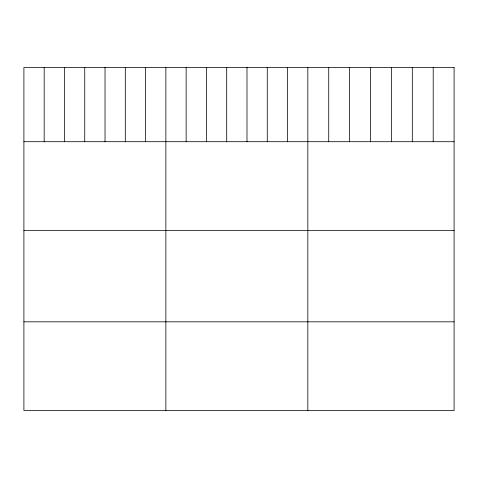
<?xml version="1.0" encoding="UTF-8"?>
<svg xmlns="http://www.w3.org/2000/svg" width="478" height="478" viewBox="0 0 478 478"><rect width="100%" height="100%" fill="white"/><g stroke="black" fill="none" stroke-linecap="round" stroke-linejoin="round"><path stroke-width="0.72" d="M23.9 141.703L454.1 141.703M23.9 230.414L454.1 230.414M23.9 321.814L454.1 321.814M433.205 67.482L433.205 141.703M412.311 67.482L412.311 141.703M391.416 67.482L391.416 141.703M370.516 67.482L370.516 141.703M349.621 67.482L349.621 141.703M328.727 67.482L328.727 141.703M307.832 67.482L307.832 410.518M287.553 67.482L287.553 141.703M267.268 67.482L267.268 141.703M246.989 67.482L246.989 141.703M226.709 67.482L226.709 141.703M206.43 67.482L206.43 141.703M186.145 67.482L186.145 141.703M165.866 67.482L165.866 410.518M145.587 67.482L145.587 141.703M125.302 67.482L125.302 141.703M105.023 67.482L105.023 141.703M84.743 67.482L84.743 141.703M64.464 67.482L64.464 141.703M44.179 67.482L44.179 141.703M454.1 67.482L23.9 67.482L23.9 410.518L454.1 410.518L454.1 67.482"/></g></svg>
